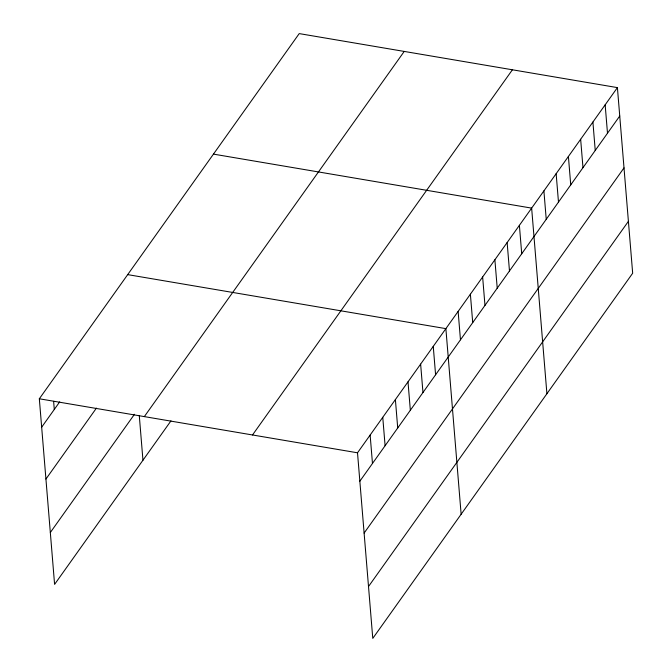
<?xml version="1.0" encoding="UTF-8"?>
<svg xmlns="http://www.w3.org/2000/svg" width="672" height="672" viewBox="0 0 672 672"><rect width="100%" height="100%" fill="white"/><g stroke="black" fill="none" stroke-linecap="round" stroke-linejoin="round"><path stroke-width="1.01" d="M170.957 420.874L54.592 584.388L39.329 398.782L299.225 33.6L617.408 87.612L632.671 273.218L372.775 638.4L357.512 452.794L617.408 87.612M41.664 427.19L59.699 401.856M45.931 479.069L96.424 408.114M50.324 532.518L134.484 414.263M144.329 416.606L404.225 51.425M252.512 434.969L512.408 69.787M359.848 481.202L619.744 116.021M364.115 533.081L624.011 167.891M368.508 586.522L628.404 221.34M213.461 154.115L531.644 208.118L546.907 393.725M127.697 274.621L445.88 328.633L461.135 514.24M39.329 398.782L357.512 452.794M605.161 104.824L607.496 133.232M592.906 122.044L595.241 150.452M580.65 139.255L582.985 167.664M568.403 156.475L570.738 184.884M556.147 173.687L558.482 202.096M543.9 190.907L546.235 219.316M519.389 225.338L521.724 253.747M507.142 242.55L509.477 270.959M494.886 259.77L497.221 288.179M482.639 276.982L484.974 305.39M470.383 294.202L472.718 322.61M458.128 311.413L460.463 339.822M433.255 346.366L435.59 374.774M420.63 364.106L422.965 392.515M408.005 381.847L410.34 410.248M395.388 399.58L397.723 427.988M382.763 417.32L385.098 445.729M370.138 435.061L372.473 463.462M139.289 415.615L142.951 460.228M53.626 401.335L54.289 409.458"/></g></svg>
